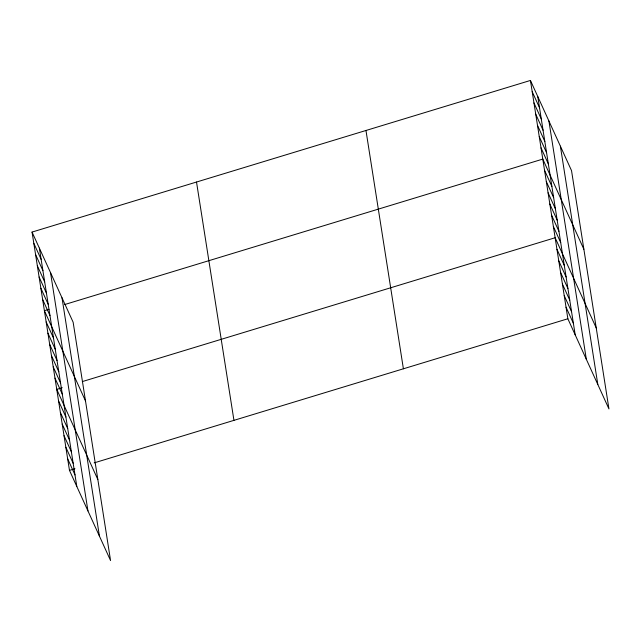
<?xml version="1.0" encoding="UTF-8"?>
<svg xmlns="http://www.w3.org/2000/svg" width="641" height="641" viewBox="0 0 641 641"><rect width="100%" height="100%" fill="white"/><g stroke="black" fill="none" stroke-linecap="round" stroke-linejoin="round"><path stroke-width="0.96" d="M32.05 232.074L73.138 322.239L110.564 560.555L69.476 470.39L32.05 232.074L530.436 80.446L571.524 170.61L608.95 408.926L567.862 318.761L530.436 80.446M48.972 309.331L44.397 310.717L85.493 400.881M64.501 304.603L542.783 159.096L583.871 249.253M62.233 387.693L56.753 389.367L97.841 479.524M82.336 381.579L555.138 237.739L596.226 327.896M69.476 470.39L74.957 468.723M94.147 462.89L567.862 318.761M532.198 91.679L539.53 107.76M533.961 102.921L541.292 119.002M535.724 114.154L543.055 130.235M537.495 125.388L544.818 141.469M539.257 136.621L546.589 152.702M541.02 147.855L548.351 163.936M544.554 170.33L551.877 186.411M546.316 181.563L553.64 197.644M548.079 192.797L555.41 208.878M549.842 204.03L557.173 220.111M551.605 215.264L558.936 231.345M553.375 226.505L560.699 242.586M556.957 249.309L564.28 265.39M558.776 260.887L566.099 276.968M560.587 272.465L567.918 288.546M562.405 284.035L569.737 300.116M564.224 295.613L571.556 311.694M566.043 307.191L573.375 323.272M33.813 243.308L41.144 259.389M35.575 254.541L42.907 270.622M37.346 265.783L44.67 281.864M39.109 277.016L46.432 293.097M40.872 288.25L48.203 304.331M42.635 299.483L49.966 315.564M46.168 321.958L53.491 338.031M47.931 333.192L55.254 349.273M49.694 344.425L57.025 360.506M51.456 355.659L58.788 371.74M53.227 366.892L60.55 382.973M54.99 378.126L62.313 394.207M58.571 400.937L65.895 417.019M60.39 412.516L67.714 428.597M62.209 424.094L69.532 440.175M64.02 435.664L71.351 451.745M65.839 447.242L73.17 463.323M67.658 458.82L74.989 474.901M560.378 146.164L597.813 384.48M548.904 120.973L586.331 359.289M537.759 96.527L575.193 334.842M365.971 130.484L403.397 368.799M196.515 182.036L233.941 420.352M62.001 297.793L99.427 536.108M50.519 272.601L87.945 510.917M39.381 248.155L76.808 486.471"/></g></svg>
